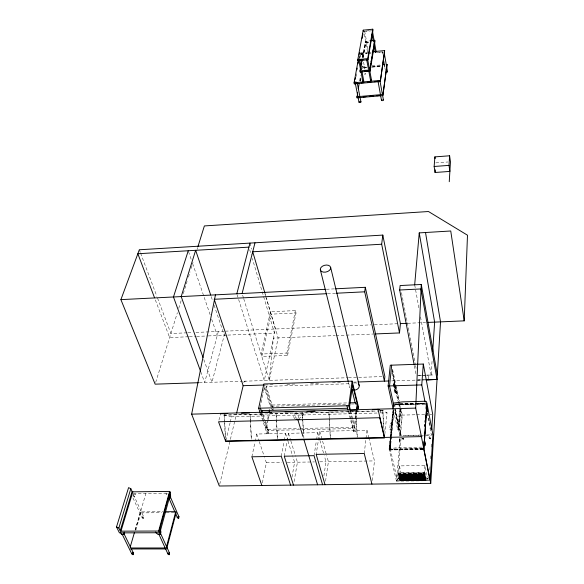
<?xml version="1.0" encoding="UTF-8"?>
<svg xmlns="http://www.w3.org/2000/svg" width="584" height="584" viewBox="0 0 584 584"><rect width="100%" height="100%" fill="white"/><g stroke="black" fill="none" stroke-linecap="round" stroke-linejoin="round"><path stroke-width="0.44" stroke-dasharray="2.92 2.19" d="M390.74 444.636L390.535 443.417L390.681 445.366M425.269 478.143L399.726 478.413L425.269 478.004M425.349 478.449L399.792 478.69L425.342 478.486M425.532 479.238L399.996 479.668L425.532 479.398M425.451 478.909L399.93 479.267M425.641 479.96L400.135 480.157L425.656 479.829M400.084 480.033L425.597 479.639L400.076 479.836M425.721 480.267L400.201 480.574L425.714 480.457L426.254 472.179L424.904 465.499L399.471 465.901L398.748 474.15L400.317 481.092M398.792 474.23L424.407 473.69L425.765 480.369M424.459 474.157L398.836 474.427L424.48 474.186M424.583 474.668L398.981 474.996M398.923 474.719L424.539 474.354M399.179 476.062L424.794 475.712L399.186 475.909M424.721 475.442L399.04 475.456M424.918 476.325L399.317 476.529L424.904 476.34M425.021 476.902L399.449 477.179L425.042 476.931M399.398 477.019L424.984 476.632L399.39 476.814M399.609 477.924L425.167 477.442M425.079 477.179L399.522 477.478L425.101 477.099M390.455 447.709L390.338 446.826L390.185 447.41M390.484 447.848L390.221 446.599L390.411 447.183M390.404 448.293L390.207 446.607M423.269 449.176L389.63 449.665L393.368 410.077M390.002 449.811L393.616 410.333M422.042 448.651L389.929 449.249L390.827 438.146M390.287 447.534C390.484 449.315 390.105 442.891 390.506 446.446M390.309 446.307L390.287 447.614M399.682 478.208L425.21 477.683L399.653 478.135L425.261 478.07M399.93 479.34L425.451 479.026M390.492 444.249L390.47 443.672M390.484 444.409L390.652 443.65L390.63 444.643M399.274 476.376L424.838 476.033M399.412 476.88L424.984 476.632M390.346 449.235L390.149 447.045M390.448 447.994L390.389 444.504M390.331 447.767L390.17 446.753M390.316 446.884L390.397 447.534M390.608 445.329L390.645 445.811L390.404 444.431M425.393 478.771L399.865 479.106M424.393 473.748L424.904 465.499M398.215 478.201L399.463 479.486L400.025 477.778A0.964 0.774 -12 0 0 398.653 477.121A0.964 0.774 -12 0 0 398.536 478.486A0.964 0.774 -12 0 0 400.025 477.778M402.172 438.248L403.376 439.526L403.924 437.847M429.766 469.675L429.992 466.054M430.444 458.805L430.722 454.272M431.174 447.03L431.452 442.497M424.845 472.682L426.276 480.756L424.845 472.682L398.251 473.069L399.828 481.099L398.251 473.069M425.707 480.106L400.164 480.252M426.597 375.162L431.145 375.023L432.145 359.781M399.04 475.361L424.67 475.106L399.069 475.42M424.721 422.305L424.845 420.495M428.233 378.95L428.503 375.111L434.671 374.906M390.294 447.41C389.762 448.731 390.776 448.541 389.9 448.439M390.309 423.239L391.667 422.845L391.784 423.364L390.309 423.239L389.762 429.328L391.207 429.298L391.09 428.78L389.762 429.328M429.087 437.679L430.284 438.964L430.853 437.27A0.942 0.73 -9 0 0 429.495 436.664A0.942 0.73 -9 0 0 429.415 437.942A0.942 0.73 -9 0 0 430.853 437.27M426.51 477.814L427.744 479.114L428.335 477.398M399.471 465.901L400.952 472.544L400.252 480.793L425.721 480.457L424.342 473.631L398.777 474.084M401.12 437.715L397.39 480.063L390.046 448.132M399.463 441.285L399.704 438.832L400.076 440.241L399.325 439.146L399.237 440.139L399.945 441.723L399.624 440.117M400.719 409.873L401.836 415.114L399.974 435.934L398.646 429.824L400.536 408.997M429.342 480.712L396.448 481.143L400.288 437.876M399.624 409.026L397.719 429.839L399.106 429.809L400.989 408.99L402.288 415.1L400.434 435.927L394.711 409.625M393.499 410.537L397.719 429.839L398.522 427.291L400.164 409.187M390.207 449.519L390.134 448.322M390.236 449.242L391.55 436.584M391.638 435.679L394.069 410.457M390.316 449.519L390.024 448.242M395.864 393.127L395.937 392.353A1.299 0.861 6.8 0 1 395.083 391.601L395.01 392.375A1.299 0.861 6.8 0 0 395.864 393.127L396.682 393.726L395.01 386.929M396.091 393.12L396.134 392.185A1.212 0.803 6.8 0 1 395.302 391.594L393.689 384.068A1.219 0.81 6.8 0 1 394.266 383.425M396.229 393.74L396.302 392.966M269.246 380.337L273.385 338.107L335.136 335.603M396.682 393.726L394.558 382.615L394.091 382.629L393.923 384.038A1.314 0.876 6.8 0 0 393.382 384.681L393.455 383.907M389.112 449.067L390.331 436.54M390.419 435.642L392.857 410.596M422.86 449.03L389.229 449.673L390.265 438.934M390.353 438.044L393.054 410.304M396.448 481.143L389.302 449.987L390.528 438.38M390.506 437.547L393.12 410.64M390.915 437.241L393.55 410.019M395.01 392.375L393.47 384.068A1.307 0.876 6.8 0 1 394.003 383.265L396.061 392.952A1.212 0.803 6.8 0 1 395.222 392.36L395.295 391.594M393.609 384.834L393.696 383.987M143.817 518.242C139.554 518.388 145.511 514.73 143.095 518.599M384.819 434.394L387.031 412.771L382.25 410.275M380.294 412.757L380.564 410.275M372.329 480.544L374.461 460.907L369.117 439.029M364.241 453.491L365.927 439.204M366.029 438.314L366.978 430.277L319.798 431.35L316.163 454.374M390.557 445.504L390.535 444.585L390.55 445.548M348.225 410.859L353.517 431.554L355.313 431.518L355.503 430.058L354.729 427.006L356.824 410.742M390.28 448.811L390.302 448.388M354.729 427.006L352.926 427.05L352.736 428.503L302.016 429.685M353.517 431.554L353.707 430.101L352.926 427.05M351.072 419.786L352.619 425.846L354.415 425.802L356.335 410.932M390.645 445.811L390.448 446.431M352.619 425.846L352.429 427.291L299.84 428.525M400.004 479.552L425.524 479.194M390.346 445.76L390.404 446.191M325.551 481.158L328.405 461.689L326.69 455.622M323.901 475.88L326.011 461.725L324.295 455.739M314.024 455.666L316.426 440.621M316.572 439.73L317.696 432.649L288.467 433.313L287.167 440.358M294.102 481.566L297.438 462.207L295.854 457.111M360.014 81.023L360.642 77.49M360.467 80.855L360.781 79.074M360.569 81.388L361.043 78.723M291.978 477.208L294.591 462.258L293 457.162M362.766 57.633L365.489 42.362L365.285 41.26L369.592 40.843M362.993 57.882L365.803 42.106L369.212 41.771M363.255 57.56L365.803 42.106M359.649 80.833L360.591 75.533M362.401 57.415L365.285 41.26M298.176 418.144L298.614 415.691M359.401 58.203L360.043 54.677M356.291 76.395L356.773 73.752M359.503 58.75L360.306 54.341L367.373 53.662M284.247 456.206L287.007 441.234M281.284 456.257L284.079 441.3M284.24 440.416L285.554 433.379L256.69 434.029L255.215 441.037M390.594 443.57L390.805 444.132M262.377 482.859L266.37 462.74L264.661 457.674M287.598 355.459L296.022 313.009L295.351 310.593L270.436 311.754L261.019 354.021L286.89 353.028L287.598 355.459L261.771 356.43L271.144 314.156L296.022 313.009M286.89 353.028L295.351 310.593M390.681 445.745L390.601 445.074M260.311 413.275L266.961 433.518L268.574 433.481L268.866 432.021L267.888 429.028L266.275 429.065L268.027 420.473M268.202 419.611L269.428 413.603M265.005 420.21L267.501 427.846L267.202 429.291L298.935 428.546M271.859 406.376L265.946 387.725L264.333 387.776L270.268 406.42L271.859 406.376L272.137 405.033L266.231 386.382L350.926 383.681M266.961 433.518L267.253 432.058L266.275 429.065M267.888 429.028L267.596 430.488L301.11 429.707M272.246 407.544L272.509 406.23L347.779 404.121M267.501 427.846L265.881 427.889L268.691 414.151M265.946 387.725L266.231 386.382M251.879 456.79L255.026 441.913M260.128 407.501L263.421 392.061M263.603 391.207L264.333 387.776M243.842 382.702L244.192 381.213L245.754 381.111M225.906 440.504L230.052 422.969M230.257 422.093L231.505 416.837L377.023 413.034M219.73 484.253L230.184 440.248M230.395 439.372L236.462 413.852M390.419 445.877L390.309 446.629M218.934 420.173L220.518 413.742M224.657 333.61L211.956 382.279L203.648 359.145M218.336 331.464L204.685 382.52L200.94 372.256M422.677 480.442L421.407 473.668L422.874 480.428M423.648 480.428L422.458 473.697L423.838 480.413M424.612 480.398L423.32 473.646L424.802 480.376M390.353 447.964L390.294 448.293M420.75 480.464L419.414 473.704L420.94 480.449M421.714 480.457L420.407 473.682L421.904 480.435M417.859 480.508L416.531 473.741L418.049 480.471M419.005 480.435L417.502 473.726L418.837 480.53M419.969 480.42L418.472 473.712L419.794 480.501M415.932 480.53L414.596 473.77L416.122 480.515M416.896 480.515L415.669 473.792L417.086 480.501M413.231 480.552L411.691 473.814L413.041 480.566M414.005 480.552L412.662 473.799L414.195 480.537M414.969 480.544L413.654 473.777L415.158 480.522M411.121 480.574L409.756 473.836L411.311 480.559M412.26 480.522L410.727 473.821L412.085 480.603M409.194 480.617L407.822 473.865L409.391 480.603M410.158 480.603L408.815 473.85L410.348 480.588M135.889 530.053L140.883 512.876L140.437 511.912L163.067 511.745M406.318 480.654L404.931 473.909L406.508 480.617M407.274 480.647L405.895 473.894L407.464 480.625M408.238 480.632L406.836 473.887L408.428 480.617M135.181 529.951L140.437 511.912M135.16 530.25L145.891 493.392M404.42 480.72L403.004 473.938L404.588 480.647M405.544 480.61L403.967 473.923L405.354 480.668M401.522 480.72L400.135 473.974L401.712 480.705M402.486 480.705L401.077 473.96L402.675 480.69M403.442 480.69L402.033 473.952L403.632 480.654M400.755 480.712L399.237 474.011M155.672 382.432L177.375 312.688M178.726 308.352L181.157 300.541M183.318 293.599L187.099 281.452M188.449 277.115L190.07 271.91M191.151 268.443L193.034 262.369M197.085 249.353L197.626 247.616M390.572 444.606L390.638 445.577M399.266 439.183L399.704 438.832M379.98 410.975L382.849 410.734L384.126 431.174M225.285 436.518L224.008 415.107L263.501 413.903M390.433 444.599L390.718 445.198M366.029 31.01L369.497 30.667M363.847 31.558L371.57 30.784M365.489 42.362L369.796 41.946M365.905 42.654L369.314 42.318M360.43 52.889L369.402 52.027M360.204 53.794L367.27 53.122M368.161 53.035L371.694 52.699M360.642 53.976L366.913 53.378M379.469 52.173L383.053 51.83M368.256 53.582L371.796 53.239M377.096 52.735L383.279 52.144M362.153 66.7L366.599 66.284M371.942 65.788L380.834 64.963M366.321 67.189L362.81 67.518L362.912 68.051L367.299 67.642M372.453 66.62L381.221 65.802M363.248 67.678L366.803 67.35M372.139 66.853L381.031 66.028M371.679 67.233L381.315 66.342M435.81 162.87L447.87 161.98M326.354 289.27L334.501 288.854M327.522 293.657L335.683 293.256M187.011 332.814L170.9 333.508L157.184 297.139M187.902 332.778L192.377 332.581M195.961 332.427L223.555 331.238M225.3 331.164L343.691 326.054M344.604 326.018L370.818 324.887M374.395 324.733L400.412 323.609M407.617 323.295L425.634 322.521M188.501 336.756L169.637 337.559L155.191 299.461M189.398 336.72L195.691 336.457M196.589 336.413L207.364 335.961M208.262 335.924L226.928 335.128M227.826 335.092L274.48 333.114L252.281 258.427M336.034 335.566L373.118 334.026M199.275 382.695L242.404 381.272M244.192 381.213L347.56 377.739M348.466 377.709L383.98 376.534M418.421 375.417L425.692 375.191M265.026 384.98L273.224 384.717M286.897 384.279L296.008 383.98M310.593 383.513L318.791 383.25M332.464 382.805L341.574 382.513M353.422 382.133L357.072 382.016M391.703 380.899L422.714 379.899M394.485 383.381L393.923 384.038M417.509 375.446L420.889 375.344M421.736 375.315L428.503 375.111M417.144 380.082L424.787 379.856M418.049 380.053L420.765 379.972M421.67 379.943L425.283 379.834M272.137 405.033L348.378 402.88M351.407 404.019L354.13 403.945M394.558 404.019L416.115 403.42M417.012 403.391L425.999 403.142M394.996 404.157L425.364 403.318M394.623 404.332L414.384 403.785M415.282 403.763L425.159 403.486M395.229 404.362L416.136 403.785M417.042 403.756L425.225 403.529M395.069 404.471L425.429 403.632M395.302 404.675L414.384 404.15M415.29 404.128L425.283 403.851M416.107 404.456L394.587 405.055L401.274 435.912M416.998 404.435L425.97 404.186M273.458 409.223L271.874 409.267L264.107 384.834M269.786 413.735L290.562 413.187M294.19 413.092L372.913 410.997M379.235 410.829L382.849 410.734M224.008 415.107L379.074 410.997M380.666 412.939L387.031 412.771M401.836 415.114L415.706 414.757M416.604 414.735L424.656 414.523M430.028 414.392L431.817 414.341M398.522 427.291L398.981 427.276L400.624 409.172L399.5 403.887M267.253 432.058L268.866 432.021M353.707 430.101L355.503 430.058M421.21 435.058L400.5 435.503L394.886 409.698M426.619 434.941L432.919 434.803M405.778 435.817L420.195 435.503M420.473 435.496L431.408 435.255L427.174 413.18M390.492 444.154L390.638 443.665L390.565 444.074M421.889 447.125L399.631 447.556A18.097 11.3 6.7 0 0 396.886 447.745L389.718 448.629A0.876 0.547 7.1 0 0 389.119 449.198L389.229 449.673M390.229 448.943L390.411 448.388M389.375 449.213L422.911 448.57M390.039 449.264L422.991 448.957M389.302 449.987L422.925 449.351M266.37 462.74L281.846 462.477M287.306 462.382L294.591 462.258M297.438 462.207L314.404 461.922M319.762 461.834L326.011 461.725M328.405 461.689L374.461 460.907M400.952 472.544L426.254 472.179M398.186 473.843L424.787 473.463M398.784 474.281L424.415 473.916M398.989 475.194L424.597 474.836M425.094 477.274L399.544 477.464M399.595 477.727L425.145 477.537M396.514 480.369L399.894 480.325M426.327 479.975L428.627 479.946M133.152 493.538L167.966 493.144M133.386 494.181L135.649 494.152L135.335 496.495L132.955 496.517M167.396 493.801L165.863 493.823L167.075 494.984M140.883 512.876L161.688 512.723M166.214 512.694L175.258 512.628M389.864 449.49L389.484 449.111L389.564 449.527M223.898 414.691L231.505 416.837M424.225 473.748L425.78 480.763M142.438 517.731L143.138 517.789L143.54 517.052M132.955 497.948L142.16 517.723M429.612 438.752L430.028 438.036L430.758 438.489M133.437 494.692L143.752 516.949A0.891 0.657 -30.4 0 1 142.773 518.066A0.891 0.657 -30.4 0 1 142.343 517.001A0.891 0.657 -30.4 0 1 143.752 516.949M427.057 478.88L427.481 478.121L428.24 478.61M402.719 439.314L403.142 438.606L403.858 439.051M398.784 479.26L399.23 478.508L399.967 478.989M139.32 249.769L140.277 252.31M140.598 253.157L156.862 296.292M188.544 251.602L191.18 259.311M192.647 263.596L210.218 314.98M211.685 319.266L217.248 335.537M211.24 296.636L212.686 300.928M214.131 305.213L224.234 335.245M256.69 434.029L258.967 440.789M259.252 441.628L264.377 456.827M263.063 414.268L264.727 419.356M261.654 412.311L268.574 433.481M261.15 413.457L263.099 419.4M263.377 420.246L265.881 427.889M272.721 409.041L273.195 410.537M272.509 406.23L273.224 408.471M237.097 294.65L264.296 380.542L275.363 329.004L264.844 293.431M242.645 295.248L243.455 297.84M243.725 298.701L269.261 380.381L278.181 337.953L266.326 297.847M285.554 433.379L287.686 440.175M287.948 441.022L292.73 456.316M288.467 433.313L290.584 440.11M290.847 440.964L295.592 456.257M249.697 249.74L251.244 254.952M265.041 293.504L266.07 296.979M249.967 243.097L251.762 249.171M317.696 432.649L319.652 439.496M319.901 440.351L324.054 454.885M319.798 431.35L326.441 454.754M350.685 411.092L352.663 418.881M352.882 419.743L354.415 425.802M350.072 410.88L355.313 431.518M348.86 411.143L350.853 418.925M348.436 382.279L349.758 387.557A4.833 3.57 -13.9 0 1 350.057 385.666M366.978 430.277L368.906 438.153M394.945 409.625L398.981 427.276L395.149 409.618M390.316 445.336L390.616 446.439M389.769 449.038L389.849 449.417M399.069 474.084L400.566 480.734M391.959 373.096L394.39 384.491M394.58 385.367L397.945 401.135M398.127 402.011L399.252 407.274M393.47 384.068L395.222 392.36M392.616 369.548L395.777 384.447M395.967 385.323L399.31 401.099M399.5 401.974L400.617 407.231M392.185 369.489L395.748 386.243M395.937 387.126L399.31 403.004M392.09 371.271L398.85 403.018M399.04 403.894L399.792 407.428M394.091 382.629L394.828 386.053M401.5 292.664L415.443 364.766M415.618 365.657L416.129 368.322M414.377 365.81L416.107 374.731M427.663 413.063L428.51 417.502M428.678 418.385L429.189 421.049M429.357 421.94L430.715 429.036M425.145 402.58L425.656 405.23M362.051 54.1L362.73 57.663M363.569 62.108L364.92 69.233M360.167 54.407L360.846 57.962M362.372 65.97L363.051 69.525M364.664 31.149L367.978 49.085M364.212 34.106L367.701 52.932M414.676 284.809L419.078 308.929M420.546 316.966L431.145 375.023M382.162 52.305L382.476 54.093M384.841 67.51L385.316 70.197M382.695 410.902L383.746 427.802M357.328 437.095L355.736 411.457L357.145 437.277M330.471 437.642L328.901 412.165L330.267 437.832M303.892 438.212L302.344 412.873L303.395 433.875M277.59 438.781L276.064 413.574L277.342 438.971M250.368 419.633L250.047 414.26L251.288 439.533M250.427 420.531L251.558 439.343M224.3 414.947L224.614 420.29M224.672 421.181L225.679 438.117M353.809 383.038A4.833 3.57 -13.9 0 1 357.335 383.338M355.561 81.745A0.993 0.526 -11.6 0 1 356.298 81.578M360.62 53.903A0.956 0.489 -11.4 0 1 361.817 53.823A0.956 0.489 -11.4 0 1 361.846 54.451A0.956 0.489 -11.4 0 1 360.656 54.757M383.148 52.648A0.964 0.496 -10.8 0 1 382.199 52.429A0.964 0.496 -10.8 0 1 382.6 51.801M403.88 438.036A0.934 0.73 -11.2 0 1 402.091 438.073M427.897 476.719A0.971 0.788 -9.4 0 1 427.882 478.048A0.971 0.788 -9.4 0 1 426.408 477.559A0.971 0.788 -9.4 0 1 427.663 476.646M393.638 384.688A1.219 0.81 6.8 0 1 394.185 384.192M133.473 494.86A0.905 0.657 -29.5 0 1 132.875 495.692M297.256 418.341A3.519 2.621 -18 0 1 296.103 414.209A3.519 2.621 -18 0 1 301.68 414.063A3.519 2.621 -18 0 1 299.023 418.297M302.132 412.552A5.022 3.745 -18 0 1 302.045 417.976M295.073 418.837A5.022 3.745 -18 0 1 296.227 412.684M364.387 74.336A0.942 0.496 -11.3 0 0 365.759 73.679A0.942 0.496 -11.3 0 0 364.336 73.467A0.942 0.496 -11.3 0 0 364.387 74.336"/><path stroke-width="0.88" d="M427.43 322.441L464.207 320.857L467.485 235.206L428.481 211.525L204.378 225.928L197.896 246.747M215.452 294.862L191.64 414.151L219.314 486.012L430.751 483.377L415.691 408.121L421.276 284.481L400.12 285.547L399.668 290L414.202 364.92M430.751 483.377L440.526 321.879L425.51 232.512M449.257 181.704L450.454 161.79L449.6 155.789L434.897 156.884L434.146 166.469L435.073 172.477L449.877 171.419L449.008 165.389L449.6 155.789M431.744 429.795L432.715 414.319L423.305 364.044L390.28 365.212L388.126 385.966L393.112 408.778M432.678 351.714L434.635 322.134L419.239 232.892L450.746 230.994L464.207 320.857M423.765 449.016L424.152 443.395M426.444 409.778L424.385 442.46M426.546 408.289L426.714 402.164A1.453 0.949 5.7 0 0 425.094 401.244L403.683 401.843A17.403 11.322 6.5 0 0 401.04 402.062L394.134 402.996A0.839 0.547 6.9 0 0 393.558 403.566L393.485 405.829M426.561 410.413L427.116 408.778M424.531 445.307C422.75 438.978 425.692 439.986 425.028 445.3L424.531 445.307L424.641 443.738M426.831 411.822C425.079 405.369 427.926 406.515 427.313 411.808L426.831 411.822L427.086 408.596L426.605 408.61L426.955 403.442L432.919 434.803L430.109 480.705L423.831 449.33L424.218 443.716L425.13 443.723M424.364 434.372L424.422 432.262M424.918 426.335L424.977 424.232M425.524 417.407L425.59 415.304M426.079 408.165L426.203 406.376M425.634 379.826L428.181 379.724M424.517 435.073L424.699 432.372M425.13 426.079L425.254 424.283M425.743 417.093L425.867 415.297M424.641 434.489L424.758 432.693M425.189 426.4L425.313 424.604M425.802 417.414L425.926 415.611M424.977 401.697L421.765 384.914L423.305 364.044M435.073 172.477L435.277 169.856M414.676 284.809L419.239 232.892M374.935 333.953L399.5 332.938L400.412 323.609L382.812 235.089L139.32 249.769L120.903 299.628L155.14 384.162L198.377 382.724M393.134 409.413L393.309 407.625M393.645 406.187L393.726 404.362M393.718 406.5L393.915 404.245M391.681 365.161L389.557 385.922L393.952 406.114M177.507 517.117C177.434 518.337 179.522 517.11 178.397 516.599M399.5 332.938L381.666 244.229L382.812 235.089M124.275 532.17L123.976 534.484L121.53 534.491L120.392 532.177M356.933 409.837L357.517 405.318L358.269 408.362L356.51 408.413M358.269 408.362L358.459 406.887L352.108 381.133L263.844 383.995L258.646 408.216L260.033 412.435M356.452 410.056L357.24 403.931L352.546 384.922L349.59 406.771L350.466 410.231M349.852 410.019L348.757 405.719L352.108 381.133M365.307 287.299L384.892 376.505L384.411 381.133L364.693 291.817L365.307 287.299L335.413 288.81M131.969 553.391L132.575 553.939M382.856 95.572L387.068 64.379L382.856 95.572L357.05 97.82L357.62 92.323M358.248 59.984L354.072 82.775L354.291 83.877L380.315 81.541L384.659 50.567L372.993 51.684M380.315 81.541L384.659 50.567M361.919 60.108L359.992 70.876L360.211 72L370.037 71.095L374.964 41.442L374.767 40.332L370.453 40.756M369.898 69.022L370.19 67.27M370.482 65.51L370.774 63.758M371.066 62.006L371.358 60.247M371.65 58.495L371.942 56.736M372.234 54.984L372.534 53.232M372.826 51.472L373.118 49.72M373.41 47.961L373.702 46.209M373.994 44.457L374.286 42.698M370.037 71.095L369.825 69.971L374.767 40.332M367.927 59.765L372.964 30.317L372.767 29.2L363.219 30.156L357.817 59.561L358.036 60.7L367.927 59.765L367.716 58.626L372.767 29.2M357.05 97.82L357.678 94.287M360.211 72L360.686 69.306M361.489 64.817L361.81 63.021M362.131 61.225L362.452 59.429M358.248 88.79L359.182 83.483M358.036 60.7L358.357 58.911M359.175 54.458L359.503 52.669M362.124 38.405L362.941 33.945M354.291 83.877L354.773 81.249M355.094 79.49L355.415 77.738M356.861 69.846L357.174 68.094M357.977 63.707L358.299 61.955M269.041 412.435L269.567 409.859M236.666 412.968L243.148 385.688L214.211 299.278L326.617 293.708M242.104 293.518L254.996 242.798M236.827 293.781L249.967 243.097M166.418 547.12L175.748 511.65M166.63 548.945L176.164 512.621M155.351 532.061L157.87 534.389L160.352 534.382L160.958 532.141L160.25 528.505M116.515 526.958L118.844 528.038L120.224 530.849L120.881 531.163L158.636 531.031L169.608 491.421L170.616 493.115L159.87 532.739L119.428 532.871L116.515 526.958L128.575 487.625L130.823 488.691L132.13 491.509L132.765 491.823L169.433 491.399M159.87 532.739L159.22 531.316L169.995 491.684M130.181 547.128L134.437 532.528M120.195 530.798L132.108 491.458M120.954 531.163L132.838 491.823M118.844 528.038L130.823 488.691M188.252 250.748L173.47 296.979L200.626 371.402M168.112 553.274L168.236 553.917L168.849 553.917M362.912 81.066L363.117 81.57L363.788 81.161L361.941 71.438M225.446 439.197L225.555 440.978L421.976 436.591M370.774 80.285L370.898 80.877L371.57 80.468L367.643 59.305M169.002 553.829L169.105 552.931M132.897 553.793L132.889 552.851M357.817 59.561L367.716 58.626M360.372 60.123L363.044 59.875M382.615 64.795L384.396 64.627M359.992 70.876L369.825 69.971M364.299 71.263L367.832 70.941M354.072 82.775L380.118 80.424M355.006 83.454L357.656 83.22M361.182 82.899L363.832 82.658M367.365 82.344L370.891 82.023M374.424 81.709L377.074 81.468M356.839 96.74L382.659 94.484M357.758 97.397L359.576 97.243M363.204 96.922L365.927 96.688M369.555 96.375L373.183 96.053M376.819 95.74L379.542 95.499M434.146 166.469L449.008 165.389M426.802 410.406L427.415 410.326M248.923 247.134L137.853 253.748L154.548 297.767M381.666 244.229L252.719 251.777L264.786 292.628M120.903 299.628L325.441 289.314M336.588 293.212L364.693 291.817M399.668 290L420.911 288.949L437.036 379.469L428.181 379.746M400.412 323.609L406.719 323.339M243.148 385.688L264.114 385.009M357.985 381.987L388.973 380.987M426.356 379.782L437.036 379.439M388.126 385.966L421.765 384.914M426.189 379.804L437.036 379.469M349.29 402.858L355.641 402.675M357.24 403.931L355.474 403.982L351.823 389.294M258.646 408.216L348.757 405.719M261.099 410.618L347.56 408.267M191.64 414.151L415.691 408.121M220.518 413.742L227.804 413.545M241.447 413.18L249.638 412.961M263.282 412.596L271.472 412.37M285.123 412.005L293.307 411.786M306.958 411.421L315.148 411.202M328.792 410.837L336.983 410.618M350.626 410.253L357.912 410.056M372.468 409.669L379.746 409.472M426.984 410.085L426.502 410.092L424.32 442.139L424.816 442.132L424.743 443.884L424.276 444.037M164.878 511.73L174.842 511.657M130.838 547.989L165.279 547.982M130.4 548.945L165.725 548.945M371.139 80.147L371.57 80.373M158.636 531.031L159.22 531.316M423.962 442.438L424.517 442.76L425.028 445.3M426.262 408.822L426.802 409.165L427.313 411.808M168.776 497.13L170.126 498.232L170.696 496.115L170.024 494.56M426.612 403.697L426.619 403.442M122.041 533.988L131.743 553.778M123.735 533.214L130.699 547.464M131.473 549.048L133.407 553.011M158.768 533.966L167.842 553.807M160.469 533.185L169.499 553.041M159.286 532.046L160.352 534.382M376.184 51.947L375.242 52.21L376.184 51.947L374.636 43.325M169.024 498.386L175.142 512.504M175.864 514.161L177.302 517.482M170.309 496.809L178.916 516.745M203.035 357.43L181.201 296.592L195.655 250.302L210.663 294.92M261.858 485.486L251.879 456.79L281.284 456.257L290.591 485.129M261.676 410.019L262.508 412.567M260.296 408.172L261.654 412.311M293.489 485.092L284.247 456.206L314.024 455.666L322.587 484.727M297.884 419.779L302.877 436.248M303.928 439.716L317.601 484.786M325.032 484.698L316.163 454.374L364.241 453.491L371.942 484.114M346.925 405.771L348.006 409.99M320.331 269.742L348.217 381.403M330.668 267.472A5.292 3.46 -13.8 0 1 323.478 272.137A5.292 3.46 -13.8 0 1 322.353 266.253A5.292 3.46 -13.8 0 1 330.668 267.472L359.204 385.506M377.987 409.136L384.513 437.394M355.262 83.147L359.014 102.178M357.211 82.84L359.751 95.82M360.094 97.55L360.941 101.879M359.766 60.05L361.613 69.686M358.78 60.32L360.627 69.956M360.963 71.708L362.817 81.344M363.219 30.156L363.43 31.273M366.657 59.583L368.46 69.24M368.789 70.992L370.592 80.65M377.994 81.103L380.374 94.148M380.688 95.885L381.483 100.236M371.971 34.106L373.373 41.865M374.154 46.18L375.242 52.21M379.958 80.796L382.316 93.849M382.629 95.586L383.418 99.937M372.307 30.39L374.322 41.603M421.276 284.481L437.321 374.819M383.739 61.247L384.681 66.62M386.484 65.313L386.579 65.853M384.374 53.794L386.411 65.423M386.717 67.211L387.506 71.686M434.897 156.884L435.153 158.593M384.192 434.919L384.36 437.584M358.226 383.892A4.833 3.57 -13.9 0 1 358.642 387.856A4.833 3.57 -13.9 0 1 353.904 390.192M352.692 390.09A4.833 3.57 -13.9 0 1 351.604 389.74M360.642 101.543A0.978 0.533 -11.5 0 1 360.613 102.339A0.978 0.533 -11.5 0 1 359.197 102.455A0.978 0.533 -11.5 0 1 359.474 101.638M382.9 99.55A0.986 0.533 -10.8 0 1 383.308 100.229A0.986 0.533 -10.8 0 1 382.002 100.63A0.986 0.533 -10.8 0 1 381.593 99.952M387.002 71.328A0.949 0.504 -10.7 0 1 387.258 72.087A0.949 0.504 -10.7 0 1 385.776 72.212M423.152 447.475A1.511 0.949 6 0 1 423.575 448.052M178.507 516.409A0.891 0.672 -29 0 1 178.887 517.234A0.891 0.672 -29 0 1 177.85 517.84A0.891 0.672 -29 0 1 177.288 517.117M132.794 552.625A0.92 0.694 -32.9 0 1 133.407 553.391A0.92 0.694 -32.9 0 1 132.356 554.158A0.92 0.694 -32.9 0 1 131.743 553.391M169.083 552.683A0.92 0.708 -31.7 0 1 169.433 553.625A0.92 0.708 -31.7 0 1 168.258 554.172A0.92 0.708 -31.7 0 1 167.907 553.223M299.811 419.246A5.022 3.745 -18 0 1 296.081 419.327M178.164 518.132C178.799 519.285 179.208 516.964 178.164 518.132M168.732 554.435C169.375 555.661 169.82 553.209 168.732 554.435M132.678 554.399C133.276 555.61 133.787 553.158 132.678 554.399M379.761 417.713L218.54 421.779L225.701 441.38L384.454 438L379.761 417.713"/></g></svg>
